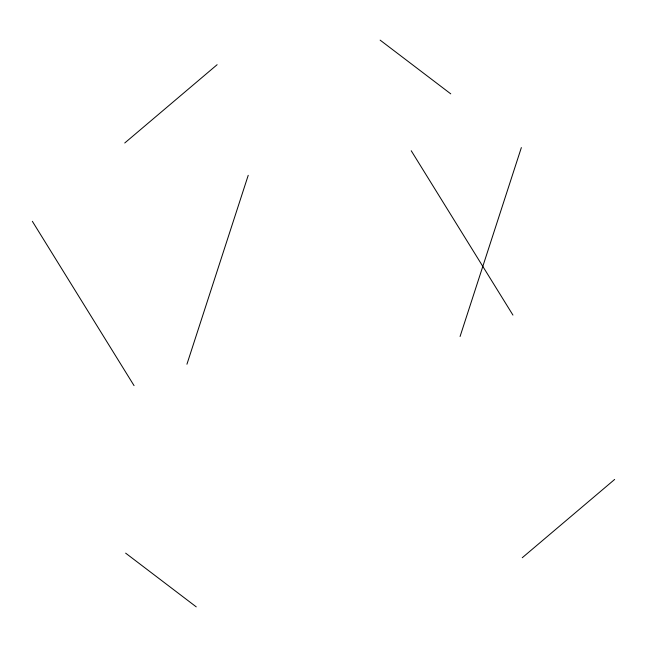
<?xml version="1.0" encoding="UTF-8"?>
<svg xmlns="http://www.w3.org/2000/svg" width="647" height="647" viewBox="0 0 647 647"><rect width="100%" height="100%" fill="white"/><g stroke="black" fill="none" stroke-linecap="round" stroke-linejoin="round"><path stroke-width="0.97" d="M186.934 364.229L248.222 175.313M460.066 336.497L521.361 147.581M124.742 142.995L217.125 64.7M522.258 557.73L614.65 479.435M380.129 40.13L450.749 93.855M125.639 553.145L196.251 606.87M411.225 150.743L512.942 315.089M32.35 221.298L134.058 385.636"/></g></svg>
